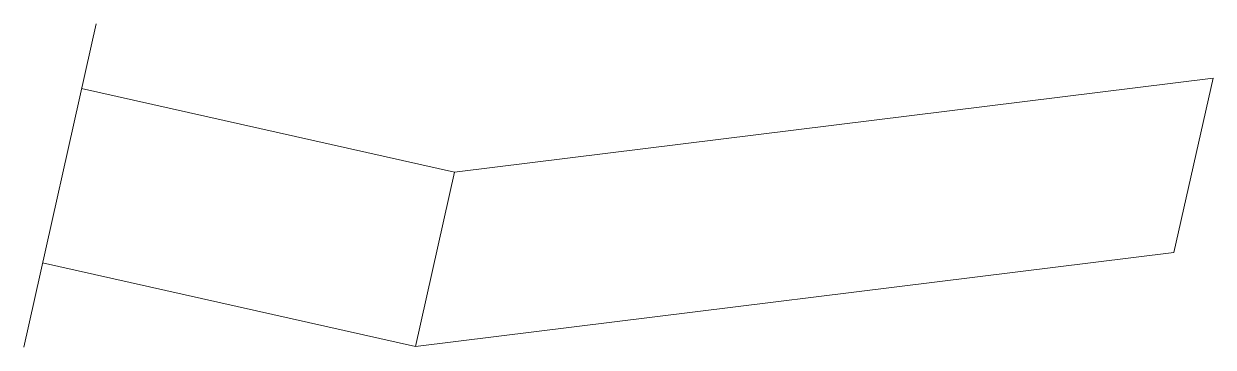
# Model space of a CAD drawing. Header units: metres. Extents: x 551755.3 to 551802, y 1838808.2 to 1838820.8.
import ezdxf

# ---------------------------------------------------------------- set-up
doc = ezdxf.new("R2010")
doc.units = ezdxf.units.M
doc.header["$MEASUREMENT"] = 0
doc.layers.add('Level 10', color=7, linetype='Continuous', lineweight=0)
doc.layers.add('Level 34', color=7, linetype='Continuous', lineweight=0)

msp = doc.modelspace()

# ---------------------------------------------------------------- linework, layer by layer
at = {"layer": 'Level 10', "color": 1, "linetype": 'Continuous', "lineweight": 0}
msp.add_line((551772.223886, 1838815.012001), (551802.008061, 1838818.694581), dxfattribs=at)
at = {"layer": 'Level 34', "color": 1, "linetype": 'Continuous', "lineweight": 0}
for p, q in [((551758.154552, 1838820.82649), (551755.317568, 1838808.159925)), ((551802.008061, 1838818.694581), (551800.466773, 1838811.866373)), ((551772.223886, 1838815.012001), (551757.586531, 1838818.290392)), ((551772.223886, 1838815.012001), (551770.693971, 1838808.181236)), ((551770.693971, 1838808.181236), (551800.466773, 1838811.866373)), ((551770.693971, 1838808.181236), (551756.056616, 1838811.459626))]:
    msp.add_line(p, q, dxfattribs=at)

doc.saveas('drawing.dxf')
